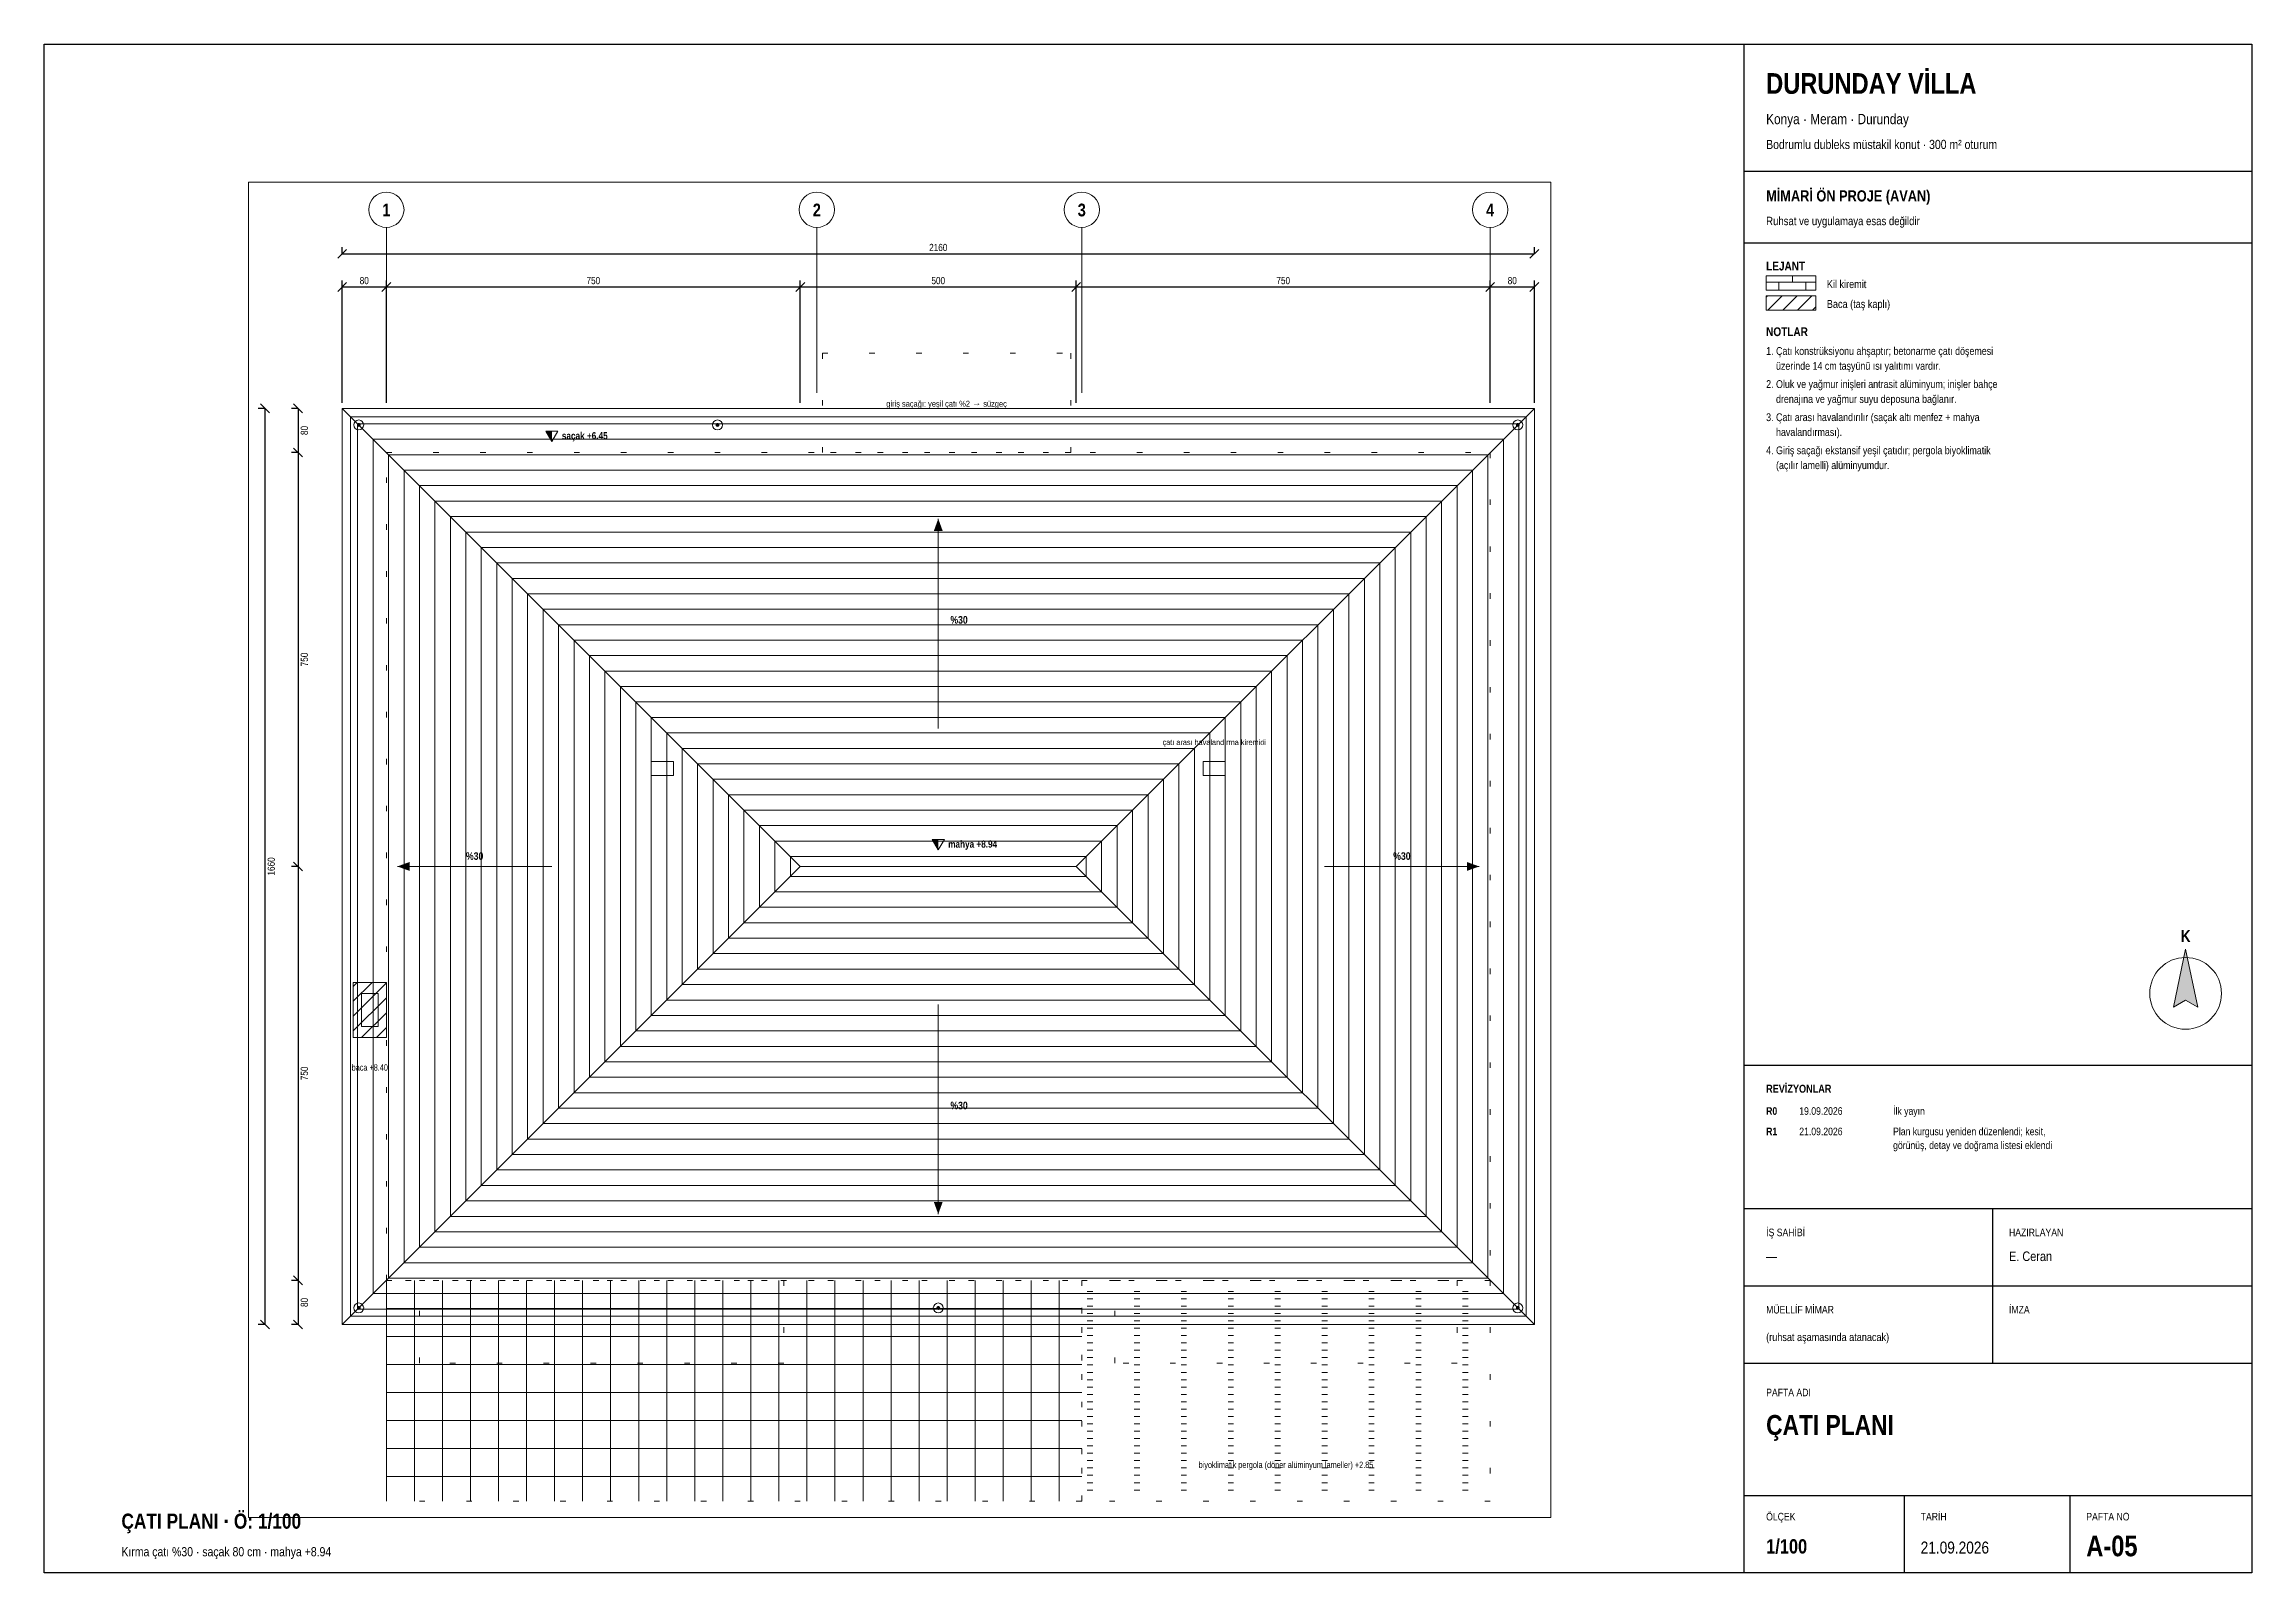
# Paper-space layout 'A-05 CATI PLANI' of a CAD drawing. Header units: centimetres, sheet in millimetres. Extents: x 10 to 410, y 10 to 287.
# The model-space entities are those that its viewports show. They can reach past a viewport. Long polylines and large blocks are cut down to what shows.
import ezdxf
from ezdxf.enums import TextEntityAlignment as Align

# ---------------------------------------------------------------- set-up
doc = ezdxf.new("R2010")
doc.units = ezdxf.units.CM
doc.header["$LTSCALE"] = 0.25
doc.linetypes.add('ACAD_ISO02W100', pattern=[15, 12, -3])
doc.linetypes.add('ACAD_ISO07W100', pattern=[3, 0, -3])
for name, color, linetype, lineweight in [('M-BACA-TUGLA', 116, 'Continuous', 9), ('M-BACA-TUGLA-T', 8, 'Continuous', 5), ('M-CKAP-KIREMIT', 66, 'Continuous', 9), ('M-GOST-AKSPOZ', 1, 'Continuous', 9), ('M-GOST-ANTET', 176, 'Continuous', 25), ('M-GOST-ANTETYAZI', 177, 'Continuous', 9), ('M-GOST-DISOLCU', 40, 'Continuous', 9), ('M-GOST-IZDUSUM', 80, 'ACAD_ISO07W100', 18), ('M-GOST-KUZEYOKU', 1, 'Continuous', 9), ('M-GOST-LEJANT', 173, 'Continuous', 9), ('M-GOST-PLANKOT', 46, 'Continuous', 9), ('M-GOST-YAZI', 2, 'Continuous', 9), ('M-OLUK-SAC', 194, 'Continuous', 9), ('M-YIBO-SAC', 12, 'Continuous', 9)]:
    doc.layers.add(name, color=color, linetype=linetype, lineweight=lineweight)
doc.layers.add('M-GOST-VPORT', color=8, linetype='Continuous', lineweight=9, plot=False)
doc.styles.add('YAZI', font='arialn.ttf')
doc.styles.add('YAZI-KALIN', font='arialnb.ttf')
doc.dimstyles.new('MIMARI-1-100', dxfattribs={"dimscale": 10, "dimtxt": 1.296, "dimasz": 2.5, "dimexe": 1.2, "dimexo": 0, "dimgap": 0.5, "dimtad": 1, "dimdec": 0, "dimtxsty": 'YAZI', "dimtsz": 0.8, "dimcen": 2.5, "dimclrd": 256, "dimclre": 256, "dimclrt": 256, "dimazin": 3, "dimtfac": 1, "dimtmove": 0, "dimatfit": 3, "dimarcsym": 0})

msp = doc.modelspace()

# ---------------------------------------------------------------- hatches: boundary and pattern name
at = {"layer": 'M-BACA-TUGLA-T'}
h = msp.add_hatch(dxfattribs=at)
h.set_pattern_fill('ANSI31', scale=6)
h.paths.add_polyline_path([(-60, 540), (0, 540), (0, 440), (-60, 440)])
at = {"layer": 'M-GOST-IZDUSUM'}
h = msp.add_hatch(dxfattribs=at)
h.set_pattern_fill('NET', scale=16)
h.paths.add_polyline_path([(0, 0), (1260, 0), (1260, -400), (0, -400)])
at = {"layer": 'M-GOST-PLANKOT'}
h = msp.add_hatch(color=256, dxfattribs=at)
h.dxf.hatch_style = 1
h.paths.add_polyline_path([(289, 1539), (300, 1539), (300, 1520)])
h = msp.add_hatch(color=256, dxfattribs=at)
h.dxf.hatch_style = 1
h.paths.add_polyline_path([(989, 799), (1000, 799), (1000, 780)])
at = {"layer": 'M-GOST-YAZI'}
h = msp.add_hatch(color=256, dxfattribs=at)
h.dxf.hatch_style = 1
h.paths.add_polyline_path([(1000, 1380), (992, 1358), (1008, 1358)])
h = msp.add_hatch(color=256, dxfattribs=at)
h.dxf.hatch_style = 1
h.paths.add_polyline_path([(20, 750), (42, 742), (42, 758)])
h = msp.add_hatch(color=256, dxfattribs=at)
h.dxf.hatch_style = 1
h.paths.add_polyline_path([(1980, 750), (1958, 758), (1958, 742)])
h = msp.add_hatch(color=256, dxfattribs=at)
h.dxf.hatch_style = 1
h.paths.add_polyline_path([(1000, 120), (1008, 142), (992, 142)])
at = {"layer": 'M-YIBO-SAC'}
h = msp.add_hatch(color=256, dxfattribs=at)
h.dxf.hatch_style = 1
edge = h.paths.add_edge_path()
edge.add_arc((-50, 1550), 3.5, 0, 360)
h = msp.add_hatch(color=256, dxfattribs=at)
h.dxf.hatch_style = 1
edge = h.paths.add_edge_path()
edge.add_arc((600, 1550), 3.5, 0, 360)
h = msp.add_hatch(color=256, dxfattribs=at)
h.dxf.hatch_style = 1
edge = h.paths.add_edge_path()
edge.add_arc((2050, 1550), 3.5, 0, 360)
h = msp.add_hatch(color=256, dxfattribs=at)
h.dxf.hatch_style = 1
edge = h.paths.add_edge_path()
edge.add_arc((-50, -50), 3.5, 0, 360)
h = msp.add_hatch(color=256, dxfattribs=at)
h.dxf.hatch_style = 1
edge = h.paths.add_edge_path()
edge.add_arc((1000, -50), 3.5, 0, 360)
h = msp.add_hatch(color=256, dxfattribs=at)
h.dxf.hatch_style = 1
edge = h.paths.add_edge_path()
edge.add_arc((2050, -50), 3.5, 0, 360)

# ---------------------------------------------------------------- linework, layer by layer
at = {"layer": 'M-BACA-TUGLA'}
for points in [[(-60, 540), (0, 540), (0, 440), (-60, 440)], [(-45, 520), (-15, 520), (-15, 460), (-45, 460)]]:
    msp.add_lwpolyline(points, close=True, dxfattribs=at)
at = {"layer": 'M-CKAP-KIREMIT'}
for p, q in [((-80, 1580), (750, 750)), ((2080, 1580), (1250, 750)), ((-52, 1552), (2052, 1552)), ((-52, 1552), (-52, -52)), ((-24, 1524), (2024, 1524)), ((-24, 1524), (-24, -24)), ((2024, 1524), (2024, -24)), ((2052, 1552), (2052, -52)), ((4, 1496), (1996, 1496)), ((4, 1496), (4, 4)), ((1996, 1496), (1996, 4)), ((32, 1468), (1968, 1468)), ((32, 1468), (32, 32)), ((60, 1440), (1940, 1440)), ((60, 1440), (60, 60)), ((1940, 1440), (1940, 60)), ((1968, 1468), (1968, 32)), ((88, 1412), (1912, 1412)), ((88, 1412), (88, 88)), ((1912, 1412), (1912, 88)), ((116, 1384), (1884, 1384)), ((116, 1384), (116, 116)), ((1884, 1384), (1884, 116)), ((144, 1356), (1856, 1356)), ((144, 1356), (144, 144)), ((172, 1328), (1828, 1328)), ((172, 1328), (172, 172)), ((1828, 1328), (1828, 172)), ((1856, 1356), (1856, 144)), ((200, 1300), (1800, 1300)), ((200, 1300), (200, 200)), ((1800, 1300), (1800, 200)), ((228, 1272), (1772, 1272)), ((228, 1272), (228, 228)), ((256, 1244), (1744, 1244)), ((256, 1244), (256, 256)), ((1744, 1244), (1744, 256)), ((1772, 1272), (1772, 228)), ((284, 1216), (1716, 1216)), ((284, 1216), (284, 284)), ((1716, 1216), (1716, 284)), ((312, 1188), (1688, 1188)), ((312, 1188), (312, 312)), ((340, 1160), (1660, 1160)), ((340, 1160), (340, 340)), ((1660, 1160), (1660, 340)), ((1688, 1188), (1688, 312)), ((368, 1132), (1632, 1132)), ((368, 1132), (368, 368)), ((1632, 1132), (1632, 368)), ((396, 1104), (1604, 1104)), ((396, 1104), (396, 396)), ((1604, 1104), (1604, 396)), ((424, 1076), (1576, 1076)), ((424, 1076), (424, 424)), ((452, 1048), (1548, 1048)), ((452, 1048), (452, 452)), ((1548, 1048), (1548, 452)), ((1576, 1076), (1576, 424)), ((480, 1020), (1520, 1020)), ((480, 1020), (480, 480)), ((1520, 1020), (1520, 480)), ((508, 992), (1492, 992)), ((508, 992), (508, 508)), ((536, 964), (1464, 964)), ((536, 964), (536, 536)), ((1464, 964), (1464, 536)), ((1492, 992), (1492, 508)), ((564, 936), (1436, 936)), ((564, 936), (564, 564)), ((1436, 936), (1436, 564)), ((592, 908), (1408, 908)), ((592, 908), (592, 592)), ((620, 880), (1380, 880)), ((620, 880), (620, 620)), ((1380, 880), (1380, 620)), ((1408, 908), (1408, 592)), ((648, 852), (1352, 852)), ((648, 852), (648, 648)), ((1352, 852), (1352, 648)), ((676, 824), (1324, 824)), ((676, 824), (676, 676)), ((1324, 824), (1324, 676)), ((704, 796), (1296, 796)), ((704, 796), (704, 704)), ((732, 768), (1268, 768)), ((732, 768), (732, 732)), ((1268, 768), (1268, 732)), ((1296, 796), (1296, 704)), ((-80, -80), (750, 750)), ((732, 732), (1268, 732)), ((750, 750), (1250, 750)), ((2080, -80), (1250, 750)), ((704, 704), (1296, 704)), ((648, 648), (1352, 648)), ((676, 676), (1324, 676)), ((620, 620), (1380, 620)), ((564, 564), (1436, 564)), ((592, 592), (1408, 592)), ((536, 536), (1464, 536)), ((480, 480), (1520, 480)), ((508, 508), (1492, 508)), ((452, 452), (1548, 452)), ((424, 424), (1576, 424)), ((368, 368), (1632, 368)), ((396, 396), (1604, 396)), ((340, 340), (1660, 340)), ((284, 284), (1716, 284)), ((312, 312), (1688, 312)), ((256, 256), (1744, 256)), ((200, 200), (1800, 200)), ((228, 228), (1772, 228)), ((172, 172), (1828, 172)), ((144, 144), (1856, 144)), ((88, 88), (1912, 88)), ((116, 116), (1884, 116)), ((60, 60), (1940, 60)), ((4, 4), (1996, 4)), ((32, 32), (1968, 32)), ((-24, -24), (2024, -24)), ((-52, -52), (2052, -52))]:
    msp.add_line(p, q, dxfattribs=at)
for points in [[(-80, 1580), (2080, 1580), (1250, 750), (750, 750)], [(-80, 1580), (-80, -80), (750, 750)], [(2080, 1580), (2080, -80), (1250, 750)], [(480, 940), (520, 940), (520, 915), (480, 915)], [(1480, 940), (1520, 940), (1520, 915), (1480, 915)], [(-80, -80), (2080, -80), (1250, 750), (750, 750)]]:
    msp.add_lwpolyline(points, close=True, dxfattribs=at)
at = {"layer": 'M-GOST-AKSPOZ'}
for centre in [(0, 1940), (780, 1940), (1260, 1940), (2000, 1940)]:
    msp.add_circle(centre, 32, dxfattribs=at)
at = {"layer": 'M-GOST-DISOLCU', "linetype": 'ACAD_ISO02W100'}
for p, q in [((0, 1908), (0, 1590)), ((780, 1908), (780, 1590)), ((1260, 1908), (1260, 1590)), ((2000, 1908), (2000, 1590))]:
    msp.add_line(p, q, dxfattribs=at)
at = {"layer": 'M-GOST-IZDUSUM'}
for p, q in [((1270, -20), (1990, -20)), ((1270, -33.3), (1990, -33.3)), ((1270, -46.7), (1990, -46.7)), ((1270, -60), (1990, -60)), ((1270, -73.3), (1990, -73.3)), ((1270, -86.7), (1990, -86.7)), ((1270, -100), (1990, -100)), ((1270, -113.3), (1990, -113.3)), ((1270, -126.7), (1990, -126.7)), ((1270, -140), (1990, -140)), ((1270, -153.3), (1990, -153.3)), ((1270, -166.7), (1990, -166.7)), ((1270, -180), (1990, -180)), ((1270, -193.3), (1990, -193.3)), ((1270, -206.7), (1990, -206.7)), ((1270, -220), (1990, -220)), ((1270, -233.3), (1990, -233.3)), ((1270, -246.7), (1990, -246.7)), ((1270, -260), (1990, -260)), ((1270, -273.3), (1990, -273.3)), ((1270, -286.7), (1990, -286.7)), ((1270, -300), (1990, -300)), ((1270, -313.3), (1990, -313.3)), ((1270, -326.7), (1990, -326.7)), ((1270, -340), (1990, -340)), ((1270, -353.3), (1990, -353.3)), ((1270, -366.7), (1990, -366.7)), ((1270, -380), (1990, -380))]:
    msp.add_line(p, q, dxfattribs=at)
for points in [[(790, 1680), (1240, 1680), (1240, 1500), (790, 1500)], [(0, 1500), (2000, 1500), (2000, 0), (0, 0)], [(0, 0), (1260, 0), (1260, -400), (0, -400)], [(60, 0), (720, 0), (720, -150), (60, -150)], [(1260, 0), (2000, 0), (2000, -400), (1260, -400)], [(1320, 0), (1940, 0), (1940, -150), (1320, -150)]]:
    msp.add_lwpolyline(points, close=True, dxfattribs=at)
at = {"layer": 'M-GOST-PLANKOT'}
for points in [[(289, 1539), (311, 1539), (300, 1520)], [(989, 799), (1011, 799), (1000, 780)]]:
    msp.add_lwpolyline(points, close=True, dxfattribs=at)
at = {"layer": 'M-GOST-YAZI'}
for p, q in [((1000, 1000), (1000, 1380)), ((300, 750), (20, 750)), ((1700, 750), (1980, 750)), ((1000, 500), (1000, 120))]:
    msp.add_line(p, q, dxfattribs=at)
at = {"layer": 'M-OLUK-SAC'}
for points in [[(-80, 1580), (2080, 1580), (2080, -80), (-80, -80)], [(-65, 1565), (2065, 1565), (2065, -65), (-65, -65)]]:
    msp.add_lwpolyline(points, close=True, dxfattribs=at)
at = {"layer": 'M-YIBO-SAC'}
for centre in [(-50, 1550), (600, 1550), (2050, 1550), (-50, -50), (1000, -50), (2050, -50)]:
    msp.add_circle(centre, 9, dxfattribs=at)

# ---------------------------------------------------------------- texts
at = {"layer": 'M-GOST-AKSPOZ', "style": 'YAZI-KALIN'}
for s, p in [('1', (0, 1928)), ('2', (780, 1928)), ('3', (1260, 1928)), ('4', (2000, 1928))]:
    msp.add_text(s, height=23, dxfattribs=at).set_placement(p, align=Align.CENTER)
at = {"layer": 'M-GOST-IZDUSUM', "style": 'YAZI'}
for s, height, p in [('giriş saçağı: yeşil çatı %2 → süzgeç', 10.8, (1015, 1583)), ('biyoklimatik pergola (döner alüminyum lameller) +2.85', 11.52, (1630, -340))]:
    msp.add_text(s, height=height, dxfattribs=at).set_placement(p, align=Align.CENTER)
at = {"layer": 'M-GOST-PLANKOT', "style": 'YAZI-KALIN'}
for s, p in [('saçak +6.45', (318, 1524)), ('mahya +8.94', (1018, 784))]:
    msp.add_text(s, height=12.96, dxfattribs=at).set_placement(p)
at = {"layer": 'M-GOST-YAZI', "style": 'YAZI-KALIN'}
for p in [(1022, 1190), (1022, 310)]:
    msp.add_text('%30', height=13.68, dxfattribs=at).set_placement(p)
at = {"layer": 'M-GOST-YAZI'}
for s, height, style, p in [('çatı arası havalandırma kiremidi', 10.08, 'YAZI', (1500, 970)), ('%30', 13.68, 'YAZI-KALIN', (160, 762)), ('%30', 13.68, 'YAZI-KALIN', (1840, 762)), ('baca +8.40', 11.52, 'YAZI', (-30, 380))]:
    msp.add_text(s, height=height, dxfattribs=dict(at, style=style)).set_placement(p, align=Align.CENTER)

# ---------------------------------------------------------------- dimensions: what is measured, and where the dimension line sits
at = {"layer": 'M-GOST-DISOLCU'}
for base, p1, p2 in [((-80, 1860), (-80, 1860), (2080, 1860)), ((-80, 1800), (-80, 1590), (0, 1590)), ((0, 1800), (0, 1590), (750, 1590)), ((750, 1800), (750, 1590), (1250, 1590)), ((1250, 1800), (1250, 1590), (2000, 1590)), ((2000, 1800), (2000, 1590), (2080, 1590))]:
    msp.add_linear_dim(base=base, p1=p1, p2=p2, dimstyle='MIMARI-1-100', dxfattribs=at).render()
for base, p1, p2 in [((-220, 1580), (-220, 1580), (-220, -80)), ((-160, 1580), (-160, 1580), (-160, 1500)), ((-160, 1500), (-160, 1500), (-160, 750)), ((-160, 750), (-160, 750), (-160, 0)), ((-160, 0), (-160, 0), (-160, -80))]:
    msp.add_linear_dim(base=base, p1=p1, p2=p2, angle=90, dimstyle='MIMARI-1-100', dxfattribs=at).render()

psp = doc.layouts.new('A-05 CATI PLANI')

# ---------------------------------------------------------------- hatches: boundary and pattern name
at = {"layer": 'M-GOST-KUZEYOKU'}
h = psp.add_hatch(color=256, dxfattribs=at)
h.dxf.hatch_style = 1
h.paths.add_polyline_path([(398, 123), (400.2, 112.5), (398, 113.8), (395.8, 112.5)])
at = {"layer": 'M-GOST-LEJANT'}
h = psp.add_hatch(dxfattribs=at)
h.set_pattern_fill('AR-B816', scale=0.012)
h.paths.add_polyline_path([(322, 245), (331, 245), (331, 242.4), (322, 242.4)])
h = psp.add_hatch(dxfattribs=at)
h.set_pattern_fill('ANSI31', scale=0.6)
h.paths.add_polyline_path([(322, 241.4), (331, 241.4), (331, 238.8), (322, 238.8)])

# ---------------------------------------------------------------- linework, layer by layer
at = {"layer": 'M-GOST-ANTET'}
for p, q in [((318, 264), (410, 264)), ((318, 251), (410, 251)), ((318, 102), (410, 102)), ((318, 76), (410, 76)), ((363, 76), (363, 62)), ((318, 62), (410, 62)), ((363, 62), (363, 48)), ((318, 48), (410, 48)), ((318, 24), (410, 24)), ((347, 24), (347, 10)), ((377, 24), (377, 10))]:
    psp.add_line(p, q, dxfattribs=at)
for points in [[(10, 287), (410, 287), (410, 10), (10, 10)], [(318, 287), (410, 287), (410, 10), (318, 10)]]:
    psp.add_lwpolyline(points, close=True, dxfattribs=at)
at = {"layer": 'M-GOST-KUZEYOKU'}
psp.add_lwpolyline([(398, 123), (400.2, 112.5), (398, 113.8), (395.8, 112.5)], close=True, dxfattribs=at)
psp.add_circle((398, 115), 6.5, dxfattribs=at)
at = {"layer": 'M-GOST-LEJANT'}
for points in [[(322, 245), (331, 245), (331, 242.4), (322, 242.4)], [(322, 241.4), (331, 241.4), (331, 238.8), (322, 238.8)]]:
    psp.add_lwpolyline(points, close=True, dxfattribs=at)

# ---------------------------------------------------------------- texts
at = {"layer": 'M-GOST-ANTETYAZI'}
for s, height, style, p in [('DURUNDAY VİLLA', 3.744, 'YAZI-KALIN', (322, 278)), ('Konya · Meram · Durunday', 1.872, 'YAZI', (322, 272.5)), ('Bodrumlu dubleks müstakil konut · 300 m² oturum', 1.656, 'YAZI', (322, 268)), ('MİMARİ ÖN PROJE (AVAN)', 2.016, 'YAZI-KALIN', (322, 258.5)), ('Ruhsat ve uygulamaya esas değildir', 1.512, 'YAZI', (322, 254.2)), ('LEJANT', 1.584, 'YAZI-KALIN', (322, 246)), ('Kil kiremit', 1.44, 'YAZI', (333, 242.8)), ('Baca (taş kaplı)', 1.44, 'YAZI', (333, 239.2)), ('NOTLAR', 1.584, 'YAZI-KALIN', (322, 234.1)), ('1. Çatı konstrüksiyonu ahşaptır; betonarme çatı döşemesi', 1.404, 'YAZI', (322, 230.7)), ('    üzerinde 14 cm taşyünü ısı yalıtımı vardır.', 1.404, 'YAZI', (322, 228)), ('2. Oluk ve yağmur inişleri antrasit alüminyum; inişler bahçe', 1.404, 'YAZI', (322, 224.7)), ('3. Çatı arası havalandırılır (saçak altı menfez + mahya', 1.404, 'YAZI', (322, 218.7)), ('    drenajına ve yağmur suyu deposuna bağlanır.', 1.404, 'YAZI', (322, 222)), ('    havalandırması).', 1.404, 'YAZI', (322, 216)), ('4. Giriş saçağı ekstansif yeşil çatıdır; pergola biyoklimatik', 1.404, 'YAZI', (322, 212.7)), ('    (açılır lamelli) alüminyumdur.', 1.404, 'YAZI', (322, 210)), ('REVİZYONLAR', 1.44, 'YAZI-KALIN', (322, 97)), ('R0', 1.368, 'YAZI-KALIN', (322, 93)), ('19.09.2026', 1.368, 'YAZI', (328, 93)), ('İlk yayın', 1.368, 'YAZI', (345, 93)), ('R1', 1.368, 'YAZI-KALIN', (322, 89.3)), ('21.09.2026', 1.368, 'YAZI', (328, 89.3)), ('görünüş, detay ve doğrama listesi eklendi', 1.368, 'YAZI', (345, 86.8)), ('Plan kurgusu yeniden düzenlendi; kesit,', 1.368, 'YAZI', (345, 89.3)), ('İŞ SAHİBİ', 1.368, 'YAZI', (322, 71)), ('HAZIRLAYAN', 1.368, 'YAZI', (366, 71)), ('E. Ceran', 1.728, 'YAZI', (366, 66.5)), ('—', 1.73, 'YAZI', (322, 66.5)), ('MÜELLİF MİMAR', 1.368, 'YAZI', (322, 57)), ('İMZA', 1.368, 'YAZI', (366, 57)), ('(ruhsat aşamasında atanacak)', 1.44, 'YAZI', (322, 52)), ('PAFTA ADI', 1.368, 'YAZI', (322, 42)), ('ÇATI PLANI', 3.6, 'YAZI-KALIN', (322, 35)), ('ÇATI PLANI · Ö: 1/100', 2.736, 'YAZI-KALIN', (24, 18)), ('ÖLÇEK', 1.368, 'YAZI', (322, 19.5)), ('TARİH', 1.368, 'YAZI', (350, 19.5)), ('PAFTA NO', 1.368, 'YAZI', (380, 19.5)), ('1/100', 2.592, 'YAZI-KALIN', (322, 13.5)), ('A-05', 3.744, 'YAZI-KALIN', (380, 13)), ('Kırma çatı %30 · saçak 80 cm · mahya +8.94', 1.656, 'YAZI', (24, 13)), ('21.09.2026', 2.16, 'YAZI', (350, 13.5))]:
    psp.add_text(s, height=height, dxfattribs=dict(at, style=style)).set_placement(p)
at = {"layer": 'M-GOST-ANTETYAZI', "style": 'YAZI-KALIN'}
psp.add_text('K', height=2.16, dxfattribs=at).set_placement((398, 124.3), align=Align.CENTER)

# ---------------------------------------------------------------- viewports
at = {"layer": 'M-GOST-VPORT'}
psp.add_viewport(center=(165, 141), size=(236, 242), view_center_point=(930, 780), view_height=2420, dxfattribs=at)

doc.saveas('drawing.dxf')
